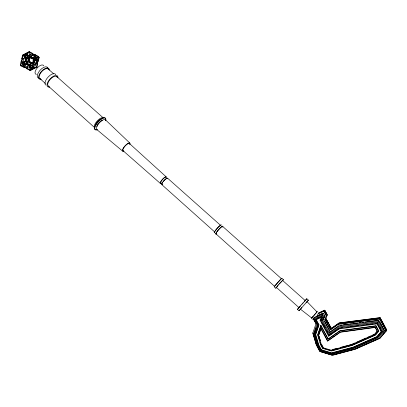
<?xml version="1.0" encoding="UTF-8"?>
<svg xmlns="http://www.w3.org/2000/svg" width="407" height="407" viewBox="0 0 407 407"><rect width="100%" height="100%" fill="white"/><g stroke="black" fill="none" stroke-linecap="round" stroke-linejoin="round"><path stroke-width="0.61" d="M33.252 66.763L32.926 68.178L33.827 68.625L36.971 67.155L37.719 63.863L37.408 63.121L36.508 62.663L35.969 65.023L33.71 63.879M36.884 60.877L35.989 60.419L37.149 59.844L37.688 57.499L35.44 56.344L34.28 56.929L36.956 58.303L34.997 59.188M37.246 60.068L36.432 60.47L35.785 63.289L36.605 62.887L37.246 60.068L38.019 60.948L37.378 63.762M37.765 60.333L37.118 63.151L36.605 62.887M37.408 63.121L36.655 66.417L35.857 67.643L32.692 66.056L32.112 66.341L34.376 67.476L31.532 68.864L32.051 69.124L34.697 67.883L32.051 69.124M37.78 61.335L38.36 61.045L38.049 60.302L38.797 57.026L38.426 56.38L35.287 54.767L34.712 55.057M38.36 61.045L39.108 57.774L38.797 57.026L35.653 55.408L35.287 54.767M27.645 68.727L26.597 68.208L26.948 68.864L27.513 68.585L29.767 69.704L31.197 69.012L31.629 67.135L32.529 67.582M32.697 63.202L33.567 59.422L34.219 59.096L32.952 58.45L32.301 58.776L32.545 57.723L32.87 57.555L34.844 58.827L34.6 61.091L34.274 61.254L33.262 60.74L33.913 60.414L34.219 59.096M31.532 68.864L31.838 67.552L33.562 66.712M32.26 67.562L32.529 66.397L31.186 65.72M33.954 63.909L34.056 62.256L33.547 62.001L33.247 63.324L31.975 62.683L31.853 63.212L33.633 64.108M33.969 60.541L33.511 60.765L33.15 62.352L33.603 62.123L33.969 60.541L34.407 61.035L34.046 62.617L34.259 60.689M30.617 63.421L29.625 64.601L32.351 65.97L32.687 65.807L33.471 64.25L30.744 62.876M35.328 56.151L32.621 54.762L31.812 55.174L34.519 56.563L35.328 56.151L35.155 55.082L32.448 53.688M34.274 61.254L34.58 59.936M32.692 66.056L33.491 64.825L34.056 62.256M34.6 61.091L34.844 58.827L36.803 57.942M35.44 56.344L35.653 55.408M35.399 57.407L35.078 58.801L36.416 59.488M35.053 59.626L34.931 60.16L36.228 59.514M26.948 68.864L30.098 70.426L33.211 68.971L33.425 68.035M34.183 61.045L35.134 60.572L35.348 59.646M34.941 64.998L35.343 63.238L36.508 62.663M35.989 60.419L36.625 57.631L34.666 58.516M30.24 62.424L30.311 62.113L31.838 62.887L31.766 63.192L30.749 62.678M30.006 56.095L31.548 57.143L31.425 57.672L30.774 57.998M29.197 67.806L29.599 66.056M30.576 66.112L29.945 66.387L28.169 65.496L27.971 65.13L29.762 65.975L30.006 64.922L29.162 64.494M29.757 54.614L31.573 55.54L32.728 54.955L32.947 54.014L32.585 53.373L29.411 51.735L26.267 53.251L26.043 54.187L27.411 54.884M29.767 69.704L30.927 64.759M32.433 58.567L32.789 57.738L32.891 58.338L32.433 58.567L30.678 57.672M32.952 58.45L32.87 57.555M27.045 58.522L27.707 55.683L28.938 55.825L29.462 56.095L28.805 58.929L26.714 58.689L27.376 55.856L27.707 55.683M26.908 64.464L27.081 63.726L28.607 64.489L28.434 65.227L26.72 64.555L28.434 65.227M28.938 55.825L27.564 61.839L26.76 63.08L24.746 64.087L24.049 62.678L24.272 61.732L25.712 61.009L26.267 58.639L26.842 58.343L28.337 58.516L29.253 58.979L28.699 61.35L30.983 62.505L30.764 63.451L29.385 64.972L27.101 63.828L25.661 64.545L24.746 64.087M32.728 54.955L30.459 53.785L29.909 56.146L28.999 55.678L29.767 52.376L29.411 51.735L28.424 52.488M25.305 64.062L26.643 64.733L27.213 63.517M28.744 60.602L28.963 59.676L29.472 59.936L29.167 61.264L30.444 61.91L30.322 62.439L28.526 61.533M29.05 59.224L29.299 58.165L28.607 58.084M32.891 58.338L30.149 57.021L29.843 58.343L29.329 58.084L29.558 55.866M29.299 58.165L29.594 58.313L29.223 59.905L28.928 59.758M24.898 66.163L24.369 67.201L27.081 68.549L27.411 68.386L27.717 67.074L25 65.725M27.513 68.585L27.951 66.712L30.632 68.05L30.505 66.122M28.739 64.286L28.169 65.496M24.166 64.454L23.947 65.4L23.031 64.942L22.334 63.543L22.558 62.597L23.474 63.054M22.141 59.183L21.795 58.435L22.36 58.145L22.914 55.805L24.334 55.072L24.552 54.136L25.682 53.668L23.692 54.696M25.453 64.123L23.738 64.978L23.209 64.718L22.639 63.558L22.767 63.019L24.054 62.368M23.072 61.823L23.738 59.015L22.461 58.369L22.136 58.537L21.474 61.35M24.669 54.93L26.384 54.045L27.661 54.696L25.941 55.581L24.669 54.93L24.796 54.39L26.084 53.729M23.24 63.049L23.52 61.874L21.693 60.958L21.128 61.248L20.35 64.54L21.042 65.934L24.232 67.516L24.796 67.236L25.239 65.359L23.535 64.504M25.463 60.043L25.707 57.779L27.462 56.939L25.707 57.779L25.895 58.201M26.923 58.659L24.456 56.868L26.15 55.998L26.369 55.062M25.651 59.585L25.097 61.259L25.651 59.585L26.363 59.946M26.826 57.204L26.704 57.733L25.9 58.14L25.275 59.62M26.898 57.652L26.969 57.346M26.842 58.343L26.063 61.666L26.76 63.08L29.965 64.688M27.096 57.407L27.422 56.013L26.292 55.438M26.043 54.187L27.483 53.444L26.928 55.805L27.508 55.505L28.276 52.208L29.767 52.376L32.947 54.014M21.795 58.435L22.568 55.164L24.552 54.136M21.693 60.958L21.139 63.314L22.558 62.597M21.8 61.182L22.461 58.369M274.221 286.828L275.778 288.222L277.772 285.694M329.146 334.101L328.79 335.271L320.792 320.375L322.451 317.302L323.26 317.165L322.252 315.288L314.448 318.935L317.602 324.822L314.357 334.412L317.597 345.35L320.502 350.798L331.751 354.182L353.637 348.346L377.874 337.627L382.956 331.72L377.849 322.375L338.68 327.472L329.146 334.101L321.662 320.161L323.26 317.165M282.662 280.509L305.194 300.559M281.817 278.23L283.379 279.614L283.018 280.209M313.527 319.322L316.036 323.657L312.795 333.084L316.275 344.851L319.775 351.404L332.595 355.265L355.153 349.262L379.868 338.354L386.248 330.866L379.634 318.778L338.476 324.053L330.53 329.68L324.939 319.276L326.633 316.153L323.967 311.202L317.272 314.433M380.077 317.658L386.599 329.823L380.077 317.658L339.158 322.924L331.257 328.52L325.697 318.188L327.386 315.079L324.735 310.159L318.177 313.237M314.235 333.221L316.03 327.91M318.126 324.995L314.794 334.747L317.969 345.462L320.716 350.61L331.537 353.866L353.24 348.071L377.34 337.408L382.127 331.802L382.956 331.72M318.727 325.066L315.893 319.78L321.815 316.819L316.122 319.475L318.951 324.75L315.425 334.808L318.523 345.284L321.113 350.127L331.496 353.24L352.981 347.502L376.918 336.899L381.456 331.43L378.881 326.729M318.951 324.75L315.654 334.478L318.747 344.933L321.332 349.766L331.7 352.879L353.149 347.14L377.05 336.553L381.456 331.43M320.797 325.732L317.674 334.936L320.528 344.566L322.542 348.341L331.39 350.987L352.126 345.421L375.478 335.047L378.805 331.033L375.956 325.809L340.089 330.652L328.006 339.179L320.797 325.732L320.965 325.493L328.164 338.919M320.965 325.493L317.847 334.686L319.627 340.695M320.869 328.693L318.615 335.327L321.342 344.541L323.072 347.771L331.135 350.178L351.521 344.698L374.608 334.432L377.35 331.079L375.229 327.197L340.4 331.959L327.498 341.061L320.869 328.693L321.057 328.418L327.676 340.766M318.991 334.493L321.057 328.418M312.902 332.931L316.381 344.693L319.938 351.495L331.817 355.072L354.004 349.16L378.474 338.349L384.05 331.883L384.442 330.759L378.769 320.39L338.965 325.554L330.102 331.725L329.416 332.829L322.639 320.217L324.959 316.203L323.321 313.156L314.056 317.496L313.283 318.513L316.671 324.837L313.461 334.325L316.799 345.609M322.252 315.288L321.83 316.331L315.074 319.485L318.071 325.076M384.05 331.883L378.347 321.459L378.769 320.39M386.197 331.018L379.634 318.778M382.097 331.888L377.391 323.28L377.849 322.375M377.243 331.364L375.229 327.197M378.708 331.288L375.956 325.809M381.334 331.771L377.04 323.916L339.026 328.922L328.602 336.162L320.111 320.334L321.596 317.119M321.662 317.531L320.111 320.334M322.639 320.217L324.959 316.203M324.333 317.577L324.862 316.585M323.072 347.771L323.255 347.471M321.113 350.127L321.332 349.766M322.542 348.341L322.71 348.071M328.602 336.162L331.934 333.659M26.781 62.622L27.167 62.022L26.445 61.94L26.765 62.953L26.267 61.711M26.765 62.953L27.549 61.854M274.654 286.248L281.415 278.683L222.593 226.363M307.056 301.663L316.972 311.91L314.275 315.079L311.65 317.918L300.427 309.162M324.939 319.276L330.626 329.528M325.697 318.188L331.354 328.373M326.633 316.153L323.967 311.202M327.386 315.079L324.735 310.159M323.468 319.042L323.804 318.569M320.792 320.375L321.662 320.161M313.283 318.513L322.593 314.153L323.321 313.156M315.074 319.485L314.448 318.935M277.167 286.431L276.455 287.459L298.962 307.6L297.436 309.33L299.018 310.755L301.872 307.534M311.96 317.485L311.324 318.31L313.487 315.98M297.436 309.33L301.994 304.161M298.962 307.6L300.422 305.937M277.381 286.08L278.5 284.839M301.195 308.303L308.399 300.147L306.807 298.733L305.54 300.178M374.725 334.142L377.35 331.079M378.805 331.033L375.58 334.788L352.253 345.151M315.786 313.37L317.307 311.533L316.926 311.884M383.847 333.012L384.635 332.102M385.811 330.733L386.65 329.67M386.248 330.866L379.929 338.192L355.23 349.094L333.297 354.929M278.266 285.037L282.529 280.494M299.018 310.755L300.534 309.035M307.148 301.567L306.064 302.793M315.242 313.995L314.072 315.323M301.933 304.222L303.164 302.833M302.818 303.225L305.275 300.463M304.319 301.526L306.807 298.733M307.122 301.587L308.399 300.147M300.661 308.903L300.269 309.335M279.248 283.913L283.379 279.614M276.465 287.632L275.778 288.222M331.257 328.52L339.072 323.072L380.016 317.806M330.53 329.68L338.39 324.201L379.573 318.925M329.416 332.829L338.324 326.628L378.347 321.459M328.963 334.992L330.957 333.608M328.79 335.271L338.772 328.332L377.391 323.28M332.972 332.936L339.219 328.597M328.006 339.179L339.947 330.901L375.854 326.058M327.498 341.061L340.237 332.239L375.117 327.477M29.446 52.238L28.729 52.152L29.273 51.928L29.696 52.635L29.37 51.791L26.267 53.251M29.141 56.537L29.909 56.146M31.018 56.944L31.344 56.776M32.789 57.738L31.08 57.051L32.957 58.033M34.819 55.25L35.155 55.082M29.136 58.542L29.594 58.313M30.912 57.789L31.364 57.56L31.268 56.955M29.192 58.669L29.843 58.343M25.224 61.04L24.903 61.203L25.092 61.62M22.334 63.543L20.35 64.54L21.042 65.934L23.031 64.942M24.049 62.678L26.063 61.666L27.564 61.839L33.343 64.794M22.639 63.558L24.354 62.698M35.709 57.356L33.985 58.221L34.498 58.486L35.791 57.835M23.209 64.718L24.929 63.858M36.523 58.079L37.688 57.499M23.947 65.4L22.522 66.107L24.796 67.236M32.901 62.322L33.547 62.001M33.913 62.836L34.239 62.673M37.683 61.111L38.019 60.948M26.816 67.272L27.951 66.712M29.762 65.975L31.705 65.558L29.945 66.387L29.747 66.015M31.629 67.135L29.925 67.969L29.797 66.041L30.098 68.284M318.635 313.11L324.633 310.292M316.402 316.305L322.558 313.426M317.516 318.177L319.2 317.394M20.401 64.642L20.696 64.51M38.182 56.614L38.477 56.481M38.497 57.163L38.792 57.031M20.701 65.273L20.991 65.14M20.991 65.837L21.286 65.705M38.767 57.804L39.057 57.672M351.663 344.398L355.123 342.862M356.278 342.348L366.076 337.988M367.231 337.474L370.685 335.938M371.84 335.424L374.145 334.396M36.411 66.321L36.905 67.145L35.73 67.369M33.827 68.625L34.941 68.137M35.857 67.643L36.971 67.155L36.655 66.417L33.491 64.825M30.225 70.228L30.759 69.994M33.211 68.971L32.097 69.46L31.197 69.012M31.568 65.415L30.759 65.496M28.999 56.125L29.538 55.896L29.711 56.207M23.601 54.777L22.639 55.179L22.853 55.367M23.362 54.986L22.823 55.215L22.985 55.576M24.796 54.39L25.727 54.004M332.504 349.552L337.296 348.265M340.288 347.456L348.071 345.365M349.267 345.044L351.063 344.561M331.542 350.712L334.59 349.898M335.806 349.567L340.679 348.26M341.895 347.934L346.769 346.627M347.99 346.296L351.643 345.314M346.683 327.615L347.929 327.447M352.905 326.79L354.151 326.628M362.235 325.559L363.482 325.397M368.457 324.74L369.704 324.577M371.571 324.333L372.817 324.165M341.422 327.737L342.663 327.574M350.753 326.516L351.994 326.353M356.97 325.702L358.216 325.534M366.3 324.476L367.546 324.313M375.63 323.255L376.877 323.092M340.298 325.244L342.16 325M343.406 324.837L348.377 324.196M349.618 324.033L351.485 323.789M352.727 323.631L357.697 322.985M358.943 322.822L360.806 322.583M362.052 322.42L363.914 322.181M365.155 322.018L378.831 320.243M27.508 55.505L28.999 55.678M28.928 56.135L31.548 57.143M28.495 57.987L29.329 58.084M30.23 69.826L31.207 69.938L30.098 70.426L29.742 69.77M323.295 348.25L326.241 349.13M327.421 349.481L330.362 350.361M320.457 351.414L332.107 354.919M312.062 318.854L312.886 319.246M24.695 67.038L27.411 68.386M29.96 64.438L32.687 65.807M26.114 64.148L26.964 64.576M24.161 57.596L25.855 58.45M22.36 58.145L24.181 59.066L24.832 56.278L26.287 57.555M33.913 60.414L34.422 60.674M22.914 55.805L26.424 57.591M32.804 60.826L33.705 61.284M33.603 62.123L33.898 62.271M32.545 57.723L33.812 58.369M29.925 57.565L33.567 59.422M24.334 55.072L26.15 55.998M34.244 60.119L35.134 60.572M33.781 57.809L34.671 58.262M37.149 59.844L38.049 60.302M33.074 57.921L34.844 58.827M32.748 54.217L35.455 55.611M96.744 129.502L122.705 151.18M123.097 150.732L160.378 183.45M24.293 56.507L25.748 57.784M48.128 68.905L53.729 73.881M56.67 76.491L103.21 117.832A6.507 2.442 -48.1 0 0 96.932 121.271A6.507 2.442 -48.1 0 0 94.658 127.63L48.311 86.096M167.536 178.149L220.731 225.478M161.833 184.656L214.886 232.127M215.985 233.883L274.623 286.375M39.81 78.475L45.386 83.471M129.421 143.498L166.168 176.836M105.306 119.694L129.813 143.05M379.726 321.881L384.493 330.601M379.843 327.304L380.728 328.917M377.172 323.596L378.312 325.681M324.898 310.994L326.521 314.001M324.511 315.049L325.061 316.066M28.083 65.018L28.246 65.318M325.814 318.564L328.418 323.407M329.863 326.099L331.313 328.785M322.593 314.153L324.242 317.221M325.01 319.719L325.59 320.802M324.638 321.225L330.199 331.573M321.83 316.331L322.395 317.379M323.367 319.185L330.102 331.725M323.341 324.527L325.117 327.833M326.597 330.586L327.777 332.789M321.795 322.751L322.965 324.928M29.828 69.806L30.133 70.37L30.113 70.085M321.53 344.246L322.965 346.932M320.696 344.302L322.135 346.998M26.445 64.367L26.643 64.733M26.796 68.005L27.081 68.549M23.881 66.86L24.232 67.516M34.641 58.46L35.022 59.249M38.426 56.38L39.108 57.774M25.468 59.676L25.626 60.022M319.144 336.197L319.658 337.922M319.999 339.072L320.507 340.796M319.983 341.9L320.518 343.701M31.064 69.668L31.08 69.953M29.37 51.791L29.39 52.086M40.583 78.775A6.344 3.022 -47.9 0 1 41.539 71.835A6.344 3.022 -47.9 0 1 48.601 69.551M123.911 151.129A5.403 1.755 -48.1 0 1 122.853 148.947A5.403 1.755 -48.1 0 1 127.437 143.707A5.403 1.755 -48.1 0 1 130.047 144.114M49.069 86.381A6.37 2.935 -47.9 0 1 50.122 79.497A6.37 2.935 -47.9 0 1 57.122 77.121M97.405 129.696A6.517 2.422 -48.1 0 1 99.038 123.153A6.517 2.422 -48.1 0 1 105.657 120.238M96.963 126.572A4.711 1.755 -48.1 0 1 98.932 122.965A4.711 1.755 -48.1 0 1 102.34 120.411M95.523 125.29A4.711 1.765 -48.1 0 1 97.487 121.678A4.711 1.765 -48.1 0 1 100.9 119.129M36.381 74.445A5.891 2.854 -47.9 0 1 37.22 67.964A5.891 2.854 -47.9 0 1 43.824 65.878M97.156 129.869A7.723 2.88 -48.1 0 1 95.426 126.119A7.723 2.88 -48.1 0 1 102.442 118.59A7.723 2.88 -48.1 0 1 105.723 120.675M95.721 129.726A7.723 2.885 -48.1 0 1 97.639 121.963A7.723 2.885 -48.1 0 1 105.494 118.523M41.305 79.314A7.087 3.378 -47.9 0 1 38.889 75.549A7.087 3.378 -47.9 0 1 44.882 68.656A7.087 3.378 -47.9 0 1 49.318 70.101M38.863 78.18A7.082 3.393 -47.9 0 1 39.911 70.421A7.082 3.393 -47.9 0 1 47.812 67.888M49.7 87.047A7.301 3.363 -47.9 0 1 47.319 83.267A7.301 3.363 -47.9 0 1 53.5 76.165A7.301 3.363 -47.9 0 1 57.957 77.559M45.706 85.007A7.295 3.388 -47.9 0 1 48.402 76.735A7.295 3.388 -47.9 0 1 55.8 74.735M123.54 150.834A4.808 1.562 -48.1 0 1 125.387 145.737A4.808 1.562 -48.1 0 1 129.63 144.444M161.248 183.313A4.401 1.129 -48.2 0 1 160.673 181.787A4.401 1.129 -48.2 0 1 164.408 177.528A4.401 1.129 -48.2 0 1 166.249 177.605M216.28 233.847A5.011 0.773 -48.3 0 1 219.022 229.263A5.011 0.773 -48.3 0 1 222.492 227.065M161.482 182.941A3.887 0.997 -48.2 0 1 162.103 179.97A3.887 0.997 -48.2 0 1 165.959 177.467M162.123 184.325A3.892 0.992 -48.2 0 1 162.673 182.392M163.207 181.629A3.892 0.992 -48.2 0 1 166.488 178.587M166.946 178.429A3.892 0.992 -48.2 0 1 167.246 178.48M162.683 184.513A4.329 1.104 -48.2 0 1 163.385 181.212A4.329 1.104 -48.2 0 1 167.674 178.424M214.82 231.934A4.431 0.697 -48.3 0 1 214.957 231.522M215.288 230.927A4.431 0.697 -48.3 0 1 217.959 227.61A4.431 0.697 -48.3 0 1 220.477 225.498M216.626 233.771A5.327 0.819 -48.3 0 1 216.448 232.392A5.327 0.819 -48.3 0 1 220.981 227.243A5.327 0.819 -48.3 0 1 222.69 226.872M214.616 232.758A5.322 0.834 -48.3 0 1 217.048 228.393A5.322 0.834 -48.3 0 1 221.393 225.061M274.45 286.681A5.739 0.265 -48.5 0 1 277.676 282.514A5.739 0.265 -48.5 0 1 281.766 278.388M36.574 66.758L36.187 67.348L36.722 67.114L36.574 66.758"/></g></svg>
